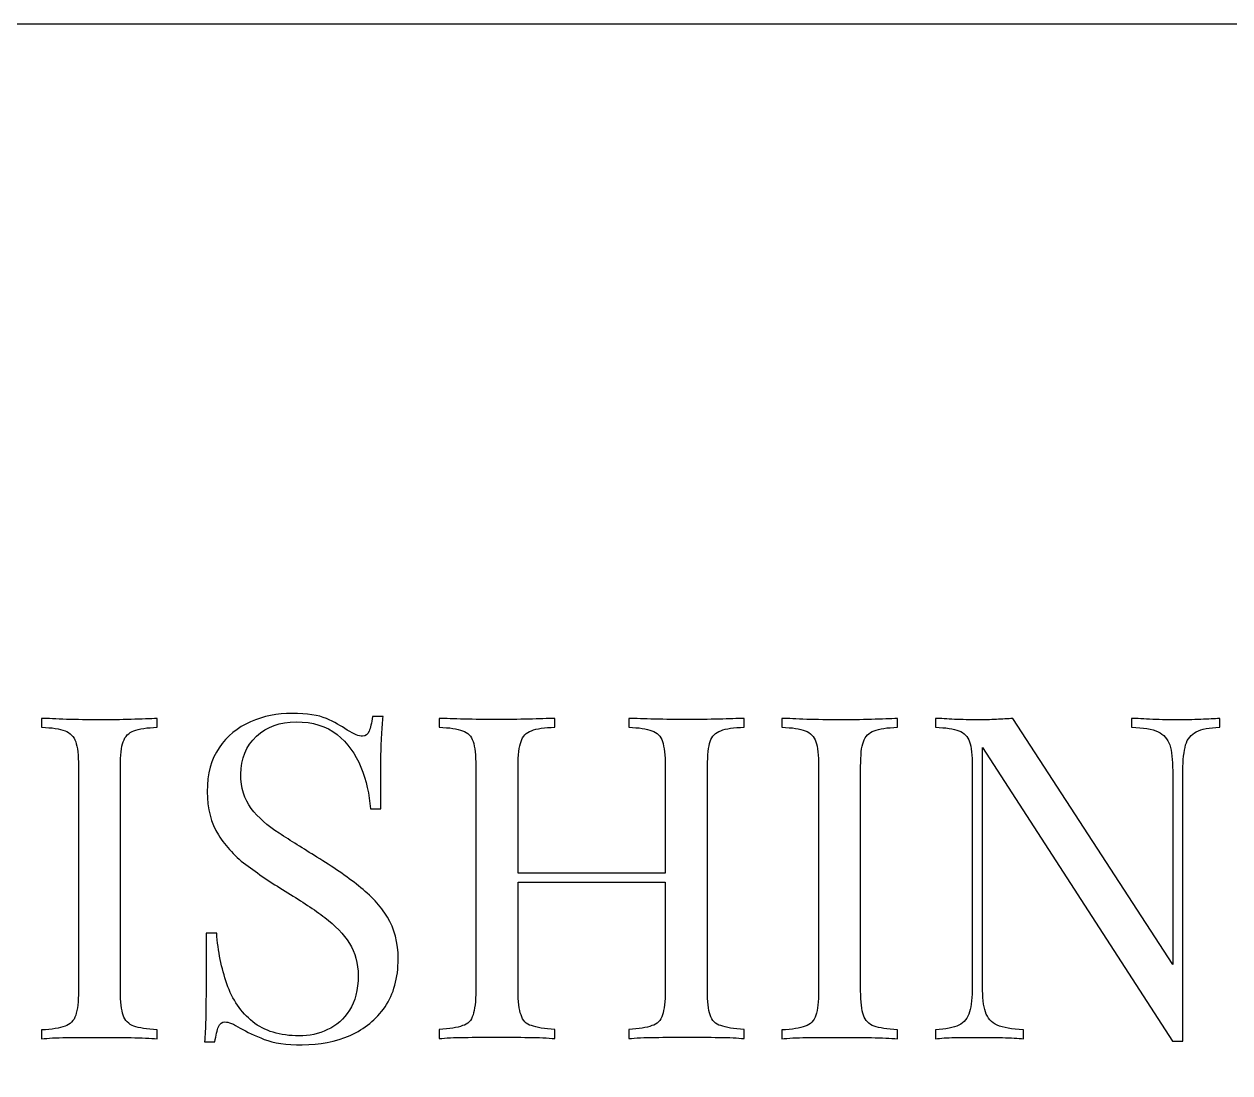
# Model space of a CAD drawing. Header units: millimetres. Extents: x -52 to 52, y -25 to 37.
# Drawn here: x -25.67 to 0.65, y 2.11 to 25 of the extents above; entities that cross this region are included whole.
import ezdxf

# ---------------------------------------------------------------- set-up
doc = ezdxf.new("R2010")
doc.units = ezdxf.units.MM
doc.header["$MEASUREMENT"] = 0
doc.layers.add('layer 1', color=7, linetype='Continuous')

msp = doc.modelspace()

# ---------------------------------------------------------------- linework, layer by layer
at = {"layer": 'layer 1', "lineweight": 25}
msp.add_open_spline([(46.2098, -25), (46.2098, -25), (-46.2147, -25), (-46.2147, -25), (-46.2147, -25), (-46.2147, -25), (-46.2147, -24.9397), (-46.2147, -24.9397), (-46.2147, -24.9397), (-46.2147, -23.2402), (-46.861, -21.6463), (-48.0401, -20.4496), (-48.0401, -20.4496), (-49.2143, -19.2478), (-50.7782, -18.5891), (-52.4408, -18.5891), (-52.4408, -18.5891), (-52.4408, -18.5891), (-52.5, -18.5891), (-52.5, -18.5891), (-52.5, -18.5891), (-52.5, -18.5891), (-52.5, 18.5942), (-52.5, 18.5942), (-52.5, 18.5942), (-52.5, 18.5942), (-52.4408, 18.5942), (-52.4408, 18.5942), (-52.4408, 18.5942), (-50.7733, 18.5942), (-49.2143, 19.2528), (-48.0401, 20.4546), (-48.0401, 20.4546), (-46.861, 21.6513), (-46.2147, 23.2452), (-46.2147, 24.9397), (-46.2147, 24.9397), (-46.2147, 24.9397), (-46.2147, 25), (-46.2147, 25), (-46.2147, 25), (-46.2147, 25), (46.2098, 25), (46.2098, 25), (46.2098, 25), (46.2098, 25), (46.2098, 24.9397), (46.2098, 24.9397), (46.2098, 24.9397), (46.2098, 23.2453), (46.861, 21.6513), (48.0352, 20.4546), (48.0352, 20.4546), (49.2143, 19.2529), (50.7782, 18.5942), (52.4408, 18.5942), (52.4408, 18.5942), (52.4408, 18.5942), (52.5, 18.5942), (52.5, 18.5942), (52.5, 18.5942), (52.5, 18.5942), (52.5, -18.5891), (52.5, -18.5891), (52.5, -18.5891), (52.5, -18.5891), (52.4408, -18.5891), (52.4408, -18.5891), (52.4408, -18.5891), (50.7782, -18.5891), (49.2143, -19.2528), (48.0352, -20.4496), (48.0352, -20.4496), (46.8561, -21.6463), (46.2098, -23.2402), (46.2098, -24.9397), (46.2098, -24.9397), (46.2098, -24.9397), (46.2098, -25), (46.2098, -25)], degree=3, knots=[0, 0, 0, 0, 0.047619, 0.047619, 0.047619, 0.047619, 0.0952381, 0.0952381, 0.0952381, 0.0952381, 0.1428571, 0.1428571, 0.1428571, 0.1428571, 0.1904762, 0.1904762, 0.1904762, 0.1904762, 0.2380952, 0.2380952, 0.2380952, 0.2380952, 0.2857143, 0.2857143, 0.2857143, 0.2857143, 0.3333333, 0.3333333, 0.3333333, 0.3333333, 0.3809524, 0.3809524, 0.3809524, 0.3809524, 0.4285714, 0.4285714, 0.4285714, 0.4285714, 0.4761905, 0.4761905, 0.4761905, 0.4761905, 0.5238095, 0.5238095, 0.5238095, 0.5238095, 0.5714286, 0.5714286, 0.5714286, 0.5714286, 0.6190476, 0.6190476, 0.6190476, 0.6190476, 0.6666667, 0.6666667, 0.6666667, 0.6666667, 0.7142857, 0.7142857, 0.7142857, 0.7142857, 0.7619048, 0.7619048, 0.7619048, 0.7619048, 0.8095238, 0.8095238, 0.8095238, 0.8095238, 0.8571429, 0.8571429, 0.8571429, 0.8571429, 0.9047619, 0.9047619, 0.9047619, 0.9047619, 1, 1, 1, 1], dxfattribs=at)
at = {"layer": 'layer 1', "color": 242}
for points, knots in [([(-22.7658, 9.8475), (-22.7658, 9.8475), (-22.7658, 9.6522), (-22.7658, 9.6522), (-22.7658, 9.6522), (-22.9882, 9.6467), (-23.1619, 9.6196), (-23.2759, 9.5762), (-23.2759, 9.5762), (-23.3898, 9.5328), (-23.4659, 9.4568), (-23.5092, 9.3374), (-23.5092, 9.3374), (-23.5526, 9.218), (-23.5689, 9.0443), (-23.5689, 8.8001), (-23.5689, 8.8001), (-23.5689, 8.8001), (-23.5689, 3.8996), (-23.5689, 3.8996), (-23.5689, 3.8996), (-23.5689, 3.6608), (-23.5473, 3.4817), (-23.5092, 3.3678), (-23.5092, 3.3678), (-23.4712, 3.2538), (-23.3898, 3.1725), (-23.2759, 3.129), (-23.2759, 3.129), (-23.1619, 3.091), (-22.9937, 3.0639), (-22.7658, 3.0477), (-22.7658, 3.0477), (-22.7658, 3.0477), (-22.7658, 2.8523), (-22.7658, 2.8523), (-22.7658, 2.8523), (-22.9177, 2.8631), (-23.1077, 2.874), (-23.3356, 2.8795), (-23.3356, 2.8795), (-23.5635, 2.8795), (-23.7915, 2.8795), (-24.0249, 2.8795), (-24.0249, 2.8795), (-24.2799, 2.8795), (-24.5242, 2.8795), (-24.7466, 2.8795), (-24.7466, 2.8795), (-24.9691, 2.8795), (-25.1537, 2.8686), (-25.2893, 2.8523), (-25.2893, 2.8523), (-25.2893, 2.8523), (-25.2893, 3.0477), (-25.2893, 3.0477), (-25.2893, 3.0477), (-25.0668, 3.0584), (-24.8931, 3.0856), (-24.7791, 3.129), (-24.7791, 3.129), (-24.6652, 3.167), (-24.5838, 3.2484), (-24.5458, 3.3678), (-24.5458, 3.3678), (-24.5078, 3.4872), (-24.4861, 3.6663), (-24.4861, 3.8996), (-24.4861, 3.8996), (-24.4861, 3.8996), (-24.4861, 8.8001), (-24.4861, 8.8001), (-24.4861, 8.8001), (-24.4861, 9.0443), (-24.5078, 9.2234), (-24.5458, 9.3374), (-24.5458, 9.3374), (-24.5838, 9.4513), (-24.6652, 9.5327), (-24.7791, 9.5762), (-24.7791, 9.5762), (-24.8931, 9.6196), (-25.0613, 9.6467), (-25.2893, 9.6522), (-25.2893, 9.6522), (-25.2893, 9.6522), (-25.2893, 9.8475), (-25.2893, 9.8475), (-25.2893, 9.8475), (-25.1536, 9.842), (-24.9691, 9.8366), (-24.7466, 9.8259), (-24.7466, 9.8259), (-24.5242, 9.8204), (-24.28, 9.815), (-24.0249, 9.815), (-24.0249, 9.815), (-23.7915, 9.815), (-23.5635, 9.815), (-23.3356, 9.8259), (-23.3356, 9.8259), (-23.1077, 9.8313), (-22.9177, 9.8366), (-22.7658, 9.8475)], [0, 0, 0, 0, 0.037037, 0.037037, 0.037037, 0.037037, 0.0740741, 0.0740741, 0.0740741, 0.0740741, 0.1111111, 0.1111111, 0.1111111, 0.1111111, 0.1481481, 0.1481481, 0.1481481, 0.1481481, 0.1851852, 0.1851852, 0.1851852, 0.1851852, 0.2222222, 0.2222222, 0.2222222, 0.2222222, 0.2592593, 0.2592593, 0.2592593, 0.2592593, 0.2962963, 0.2962963, 0.2962963, 0.2962963, 0.3333333, 0.3333333, 0.3333333, 0.3333333, 0.3703704, 0.3703704, 0.3703704, 0.3703704, 0.4074074, 0.4074074, 0.4074074, 0.4074074, 0.4444444, 0.4444444, 0.4444444, 0.4444444, 0.4814815, 0.4814815, 0.4814815, 0.4814815, 0.5185185, 0.5185185, 0.5185185, 0.5185185, 0.5555556, 0.5555556, 0.5555556, 0.5555556, 0.5925926, 0.5925926, 0.5925926, 0.5925926, 0.6296296, 0.6296296, 0.6296296, 0.6296296, 0.6666667, 0.6666667, 0.6666667, 0.6666667, 0.7037037, 0.7037037, 0.7037037, 0.7037037, 0.7407407, 0.7407407, 0.7407407, 0.7407407, 0.7777778, 0.7777778, 0.7777778, 0.7777778, 0.8148148, 0.8148148, 0.8148148, 0.8148148, 0.8518519, 0.8518519, 0.8518519, 0.8518519, 0.8888889, 0.8888889, 0.8888889, 0.8888889, 0.9259259, 0.9259259, 0.9259259, 0.9259259, 1, 1, 1, 1]), ([(-19.8244, 9.9561), (-19.4933, 9.9561), (-19.2437, 9.918), (-19.0754, 9.8421), (-19.0754, 9.8421), (-18.9018, 9.7661), (-18.7553, 9.6847), (-18.6196, 9.5924), (-18.6196, 9.5924), (-18.5382, 9.5491), (-18.4786, 9.511), (-18.4243, 9.4894), (-18.4243, 9.4894), (-18.37, 9.4677), (-18.3265, 9.4568), (-18.2832, 9.4568), (-18.2832, 9.4568), (-18.2181, 9.4568), (-18.1692, 9.4949), (-18.1421, 9.5654), (-18.1421, 9.5654), (-18.1149, 9.6359), (-18.0878, 9.7445), (-18.0661, 9.891), (-18.0661, 9.891), (-18.0661, 9.891), (-17.8381, 9.8909), (-17.8381, 9.8909), (-17.8381, 9.8909), (-17.8436, 9.7769), (-17.8544, 9.6467), (-17.8653, 9.4894), (-17.8653, 9.4894), (-17.8762, 9.332), (-17.8816, 9.1311), (-17.887, 8.8761), (-17.887, 8.8761), (-17.887, 8.621), (-17.887, 8.29), (-17.887, 7.8722), (-17.887, 7.8722), (-17.887, 7.8722), (-18.1149, 7.8722), (-18.1149, 7.8722), (-18.1149, 7.8722), (-18.1366, 8.1869), (-18.2017, 8.4908), (-18.3212, 8.7838), (-18.3212, 8.7838), (-18.4405, 9.0715), (-18.6142, 9.3102), (-18.8421, 9.4948), (-18.8421, 9.4948), (-19.07, 9.6792), (-19.3685, 9.7715), (-19.7375, 9.7715), (-19.7375, 9.7715), (-20.0849, 9.7715), (-20.3724, 9.6685), (-20.6005, 9.4568), (-20.6005, 9.4568), (-20.8284, 9.2452), (-20.9423, 8.9684), (-20.9423, 8.6265), (-20.9423, 8.6265), (-20.9423, 8.328), (-20.8663, 8.0838), (-20.7143, 7.883), (-20.7143, 7.883), (-20.5624, 7.6822), (-20.3617, 7.5031), (-20.1066, 7.3403), (-20.1066, 7.3403), (-19.8515, 7.1775), (-19.5801, 7.0038), (-19.2817, 6.8193), (-19.2817, 6.8193), (-18.9398, 6.6077), (-18.6359, 6.4015), (-18.3699, 6.1898), (-18.3699, 6.1898), (-18.104, 5.9836), (-17.8924, 5.7556), (-17.7404, 5.5061), (-17.7404, 5.5061), (-17.5884, 5.2564), (-17.507, 4.9525), (-17.507, 4.5998), (-17.507, 4.5998), (-17.507, 4.1765), (-17.6047, 3.8291), (-17.7947, 3.5525), (-17.7947, 3.5525), (-17.9847, 3.2757), (-18.2396, 3.0694), (-18.5545, 2.9283), (-18.5545, 2.9283), (-18.8692, 2.7926), (-19.2221, 2.7221), (-19.6019, 2.7221), (-19.6019, 2.7221), (-19.9492, 2.7221), (-20.2259, 2.7601), (-20.4322, 2.8415), (-20.4322, 2.8415), (-20.6384, 2.9229), (-20.8121, 3.0043), (-20.9531, 3.0856), (-20.9531, 3.0856), (-21.0998, 3.1779), (-21.2082, 3.2214), (-21.2896, 3.2214), (-21.2896, 3.2214), (-21.3547, 3.2214), (-21.4036, 3.1834), (-21.4307, 3.1128), (-21.4307, 3.1128), (-21.4579, 3.0423), (-21.485, 2.9337), (-21.5068, 2.7872), (-21.5068, 2.7872), (-21.5068, 2.7872), (-21.7347, 2.7872), (-21.7347, 2.7872), (-21.7347, 2.7872), (-21.7238, 2.9229), (-21.7129, 3.0911), (-21.7075, 3.2756), (-21.7075, 3.2756), (-21.7075, 3.4656), (-21.702, 3.7098), (-21.6966, 4.0137), (-21.6966, 4.0137), (-21.6966, 4.3176), (-21.6966, 4.6974), (-21.6966, 5.1588), (-21.6966, 5.1588), (-21.6966, 5.1588), (-21.4688, 5.1587), (-21.4688, 5.1587), (-21.4688, 5.1587), (-21.4416, 4.7626), (-21.3656, 4.3935), (-21.2463, 4.0516), (-21.2463, 4.0516), (-21.1268, 3.7098), (-20.937, 3.433), (-20.6819, 3.2267), (-20.6819, 3.2267), (-20.4269, 3.0205), (-20.0904, 2.9174), (-19.667, 2.9174), (-19.667, 2.9174), (-19.45, 2.9174), (-19.2437, 2.9608), (-19.0484, 3.0532), (-19.0484, 3.0532), (-18.853, 3.14), (-18.6956, 3.2865), (-18.5707, 3.4764), (-18.5707, 3.4764), (-18.4459, 3.6663), (-18.3809, 3.9214), (-18.3809, 4.2307), (-18.3809, 4.2307), (-18.3809, 4.5021), (-18.4459, 4.7354), (-18.5707, 4.9363), (-18.5707, 4.9363), (-18.701, 5.137), (-18.8802, 5.327), (-19.1081, 5.5006), (-19.1081, 5.5006), (-19.3414, 5.6742), (-19.6074, 5.8533), (-19.9167, 6.0379), (-19.9167, 6.0379), (-20.226, 6.2279), (-20.5137, 6.4231), (-20.785, 6.6186), (-20.785, 6.6186), (-21.0564, 6.814), (-21.2681, 7.0473), (-21.4309, 7.3024), (-21.4309, 7.3024), (-21.5937, 7.5628), (-21.6749, 7.8775), (-21.6749, 8.2466), (-21.6749, 8.2466), (-21.6749, 8.6373), (-21.5882, 8.9575), (-21.4145, 9.2072), (-21.4145, 9.2072), (-21.2409, 9.4622), (-21.013, 9.6468), (-20.7307, 9.7715), (-20.7307, 9.7715), (-20.4486, 9.8964), (-20.1446, 9.9561), (-19.8244, 9.9561), (-19.8244, 9.9561), (-19.8244, 9.9561), (-19.8244, 9.9561), (-19.8244, 9.9561)], [0, 0, 0, 0, 0.0192308, 0.0192308, 0.0192308, 0.0192308, 0.0384615, 0.0384615, 0.0384615, 0.0384615, 0.0576923, 0.0576923, 0.0576923, 0.0576923, 0.0769231, 0.0769231, 0.0769231, 0.0769231, 0.0961538, 0.0961538, 0.0961538, 0.0961538, 0.1153846, 0.1153846, 0.1153846, 0.1153846, 0.1346154, 0.1346154, 0.1346154, 0.1346154, 0.1538462, 0.1538462, 0.1538462, 0.1538462, 0.1730769, 0.1730769, 0.1730769, 0.1730769, 0.1923077, 0.1923077, 0.1923077, 0.1923077, 0.2115385, 0.2115385, 0.2115385, 0.2115385, 0.2307692, 0.2307692, 0.2307692, 0.2307692, 0.25, 0.25, 0.25, 0.25, 0.2692308, 0.2692308, 0.2692308, 0.2692308, 0.2884615, 0.2884615, 0.2884615, 0.2884615, 0.3076923, 0.3076923, 0.3076923, 0.3076923, 0.3269231, 0.3269231, 0.3269231, 0.3269231, 0.3461538, 0.3461538, 0.3461538, 0.3461538, 0.3653846, 0.3653846, 0.3653846, 0.3653846, 0.3846154, 0.3846154, 0.3846154, 0.3846154, 0.4038462, 0.4038462, 0.4038462, 0.4038462, 0.4230769, 0.4230769, 0.4230769, 0.4230769, 0.4423077, 0.4423077, 0.4423077, 0.4423077, 0.4615385, 0.4615385, 0.4615385, 0.4615385, 0.4807692, 0.4807692, 0.4807692, 0.4807692, 0.5, 0.5, 0.5, 0.5, 0.5192308, 0.5192308, 0.5192308, 0.5192308, 0.5384615, 0.5384615, 0.5384615, 0.5384615, 0.5576923, 0.5576923, 0.5576923, 0.5576923, 0.5769231, 0.5769231, 0.5769231, 0.5769231, 0.5961538, 0.5961538, 0.5961538, 0.5961538, 0.6153846, 0.6153846, 0.6153846, 0.6153846, 0.6346154, 0.6346154, 0.6346154, 0.6346154, 0.6538462, 0.6538462, 0.6538462, 0.6538462, 0.6730769, 0.6730769, 0.6730769, 0.6730769, 0.6923077, 0.6923077, 0.6923077, 0.6923077, 0.7115385, 0.7115385, 0.7115385, 0.7115385, 0.7307692, 0.7307692, 0.7307692, 0.7307692, 0.75, 0.75, 0.75, 0.75, 0.7692308, 0.7692308, 0.7692308, 0.7692308, 0.7884615, 0.7884615, 0.7884615, 0.7884615, 0.8076923, 0.8076923, 0.8076923, 0.8076923, 0.8269231, 0.8269231, 0.8269231, 0.8269231, 0.8461538, 0.8461538, 0.8461538, 0.8461538, 0.8653846, 0.8653846, 0.8653846, 0.8653846, 0.8846154, 0.8846154, 0.8846154, 0.8846154, 0.9038462, 0.9038462, 0.9038462, 0.9038462, 0.9230769, 0.9230769, 0.9230769, 0.9230769, 0.9423077, 0.9423077, 0.9423077, 0.9423077, 0.9615385, 0.9615385, 0.9615385, 0.9615385, 1, 1, 1, 1]), ([(-10.756, 8.8001), (-10.756, 8.8001), (-10.756, 3.9051), (-10.756, 3.9051), (-10.756, 3.9051), (-10.756, 3.6663), (-10.7397, 3.4872), (-10.6964, 3.3733), (-10.6964, 3.3733), (-10.6583, 3.2538), (-10.5824, 3.1725), (-10.4685, 3.14), (-10.4685, 3.14), (-10.349, 3.1019), (-10.1808, 3.0693), (-9.9583, 3.0586), (-9.9583, 3.0586), (-9.9583, 3.0586), (-9.9583, 2.8577), (-9.9583, 2.8577), (-9.9583, 2.8577), (-10.094, 2.874), (-10.2785, 2.8795), (-10.5064, 2.8849), (-10.5064, 2.8849), (-10.729, 2.8849), (-10.9678, 2.8904), (-11.2227, 2.8904), (-11.2227, 2.8904), (-11.4453, 2.8904), (-11.6732, 2.8849), (-11.9065, 2.8849), (-11.9065, 2.8849), (-12.1344, 2.8795), (-12.3244, 2.874), (-12.4764, 2.8577), (-12.4764, 2.8577), (-12.4764, 2.8577), (-12.4764, 3.0586), (-12.4764, 3.0586), (-12.4764, 3.0586), (-12.2539, 3.0693), (-12.0856, 3.0965), (-11.9717, 3.14), (-11.9717, 3.14), (-11.8578, 3.1725), (-11.7764, 3.2538), (-11.7383, 3.3733), (-11.7383, 3.3733), (-11.7058, 3.4872), (-11.6787, 3.6663), (-11.6787, 3.9051), (-11.6787, 3.9051), (-11.6787, 3.9051), (-11.6787, 6.2712), (-11.6787, 6.2712), (-11.6787, 6.2712), (-11.6787, 6.2712), (-14.8914, 6.2712), (-14.8914, 6.2712), (-14.8914, 6.2712), (-14.8914, 6.2712), (-14.8914, 3.9051), (-14.8914, 3.9051), (-14.8914, 3.9051), (-14.8914, 3.6663), (-14.8697, 3.4872), (-14.8262, 3.3733), (-14.8262, 3.3733), (-14.7883, 3.2538), (-14.7123, 3.1725), (-14.5983, 3.14), (-14.5983, 3.14), (-14.4844, 3.1019), (-14.3107, 3.0693), (-14.0881, 3.0586), (-14.0881, 3.0586), (-14.0881, 3.0586), (-14.0881, 2.8577), (-14.0881, 2.8577), (-14.0881, 2.8577), (-14.2455, 2.874), (-14.4355, 2.8795), (-14.658, 2.8849), (-14.658, 2.8849), (-14.886, 2.8849), (-15.1193, 2.8904), (-15.3472, 2.8904), (-15.3472, 2.8904), (-15.6023, 2.8904), (-15.8411, 2.8849), (-16.0635, 2.8849), (-16.0635, 2.8849), (-16.286, 2.8795), (-16.4706, 2.874), (-16.6116, 2.8577), (-16.6116, 2.8577), (-16.6116, 2.8577), (-16.6116, 3.0586), (-16.6116, 3.0586), (-16.6116, 3.0586), (-16.3892, 3.0693), (-16.2155, 3.0965), (-16.1016, 3.14), (-16.1016, 3.14), (-15.9876, 3.1725), (-15.9116, 3.2538), (-15.8737, 3.3733), (-15.8737, 3.3733), (-15.8356, 3.4872), (-15.8139, 3.6663), (-15.8139, 3.9051), (-15.8139, 3.9051), (-15.8139, 3.9051), (-15.8139, 8.8001), (-15.8139, 8.8001), (-15.8139, 8.8001), (-15.8139, 9.0498), (-15.8302, 9.2234), (-15.8737, 9.3429), (-15.8737, 9.3429), (-15.9116, 9.4568), (-15.9876, 9.5382), (-16.1016, 9.5762), (-16.1016, 9.5762), (-16.2155, 9.6196), (-16.3892, 9.6467), (-16.6116, 9.6522), (-16.6116, 9.6522), (-16.6116, 9.6522), (-16.6116, 9.8475), (-16.6116, 9.8475), (-16.6116, 9.8475), (-16.476, 9.842), (-16.2915, 9.8366), (-16.0635, 9.8313), (-16.0635, 9.8313), (-15.8411, 9.8258), (-15.5969, 9.8204), (-15.3472, 9.8204), (-15.3472, 9.8204), (-15.1193, 9.8204), (-14.886, 9.8259), (-14.658, 9.8313), (-14.658, 9.8313), (-14.4355, 9.8366), (-14.2455, 9.842), (-14.0881, 9.8475), (-14.0881, 9.8475), (-14.0881, 9.8475), (-14.0881, 9.6522), (-14.0881, 9.6522), (-14.0881, 9.6522), (-14.3107, 9.6467), (-14.4844, 9.625), (-14.5983, 9.5762), (-14.5983, 9.5762), (-14.7123, 9.5382), (-14.7883, 9.4568), (-14.8262, 9.3429), (-14.8262, 9.3429), (-14.8643, 9.2289), (-14.8914, 9.0498), (-14.8914, 8.8001), (-14.8914, 8.8001), (-14.8914, 8.8001), (-14.8914, 6.472), (-14.8914, 6.472), (-14.8914, 6.472), (-14.8914, 6.472), (-11.6787, 6.472), (-11.6787, 6.472), (-11.6787, 6.472), (-11.6787, 6.472), (-11.6787, 8.8001), (-11.6787, 8.8001), (-11.6787, 8.8001), (-11.6787, 9.0498), (-11.7004, 9.2234), (-11.7383, 9.3429), (-11.7383, 9.3429), (-11.7764, 9.4568), (-11.8578, 9.5382), (-11.9717, 9.5762), (-11.9717, 9.5762), (-12.0856, 9.6196), (-12.2539, 9.6467), (-12.4764, 9.6522), (-12.4764, 9.6522), (-12.4764, 9.6522), (-12.4764, 9.8475), (-12.4764, 9.8475), (-12.4764, 9.8475), (-12.3244, 9.842), (-12.1399, 9.8366), (-11.9065, 9.8313), (-11.9065, 9.8313), (-11.6732, 9.8258), (-11.4453, 9.8204), (-11.2227, 9.8204), (-11.2227, 9.8204), (-10.9623, 9.8204), (-10.729, 9.8259), (-10.5064, 9.8313), (-10.5064, 9.8313), (-10.2839, 9.8366), (-10.0994, 9.842), (-9.9583, 9.8475), (-9.9583, 9.8475), (-9.9583, 9.8475), (-9.9583, 9.6522), (-9.9583, 9.6522), (-9.9583, 9.6522), (-10.1808, 9.6467), (-10.349, 9.625), (-10.4685, 9.5762), (-10.4685, 9.5762), (-10.5823, 9.5382), (-10.6583, 9.4568), (-10.6964, 9.3429), (-10.6964, 9.3429), (-10.7343, 9.2289), (-10.756, 9.0498), (-10.756, 8.8001)], [0, 0, 0, 0, 0.0175439, 0.0175439, 0.0175439, 0.0175439, 0.0350877, 0.0350877, 0.0350877, 0.0350877, 0.0526316, 0.0526316, 0.0526316, 0.0526316, 0.0701754, 0.0701754, 0.0701754, 0.0701754, 0.0877193, 0.0877193, 0.0877193, 0.0877193, 0.1052632, 0.1052632, 0.1052632, 0.1052632, 0.122807, 0.122807, 0.122807, 0.122807, 0.1403509, 0.1403509, 0.1403509, 0.1403509, 0.1578947, 0.1578947, 0.1578947, 0.1578947, 0.1754386, 0.1754386, 0.1754386, 0.1754386, 0.1929825, 0.1929825, 0.1929825, 0.1929825, 0.2105263, 0.2105263, 0.2105263, 0.2105263, 0.2280702, 0.2280702, 0.2280702, 0.2280702, 0.245614, 0.245614, 0.245614, 0.245614, 0.2631579, 0.2631579, 0.2631579, 0.2631579, 0.2807018, 0.2807018, 0.2807018, 0.2807018, 0.2982456, 0.2982456, 0.2982456, 0.2982456, 0.3157895, 0.3157895, 0.3157895, 0.3157895, 0.3333333, 0.3333333, 0.3333333, 0.3333333, 0.3508772, 0.3508772, 0.3508772, 0.3508772, 0.3684211, 0.3684211, 0.3684211, 0.3684211, 0.3859649, 0.3859649, 0.3859649, 0.3859649, 0.4035088, 0.4035088, 0.4035088, 0.4035088, 0.4210526, 0.4210526, 0.4210526, 0.4210526, 0.4385965, 0.4385965, 0.4385965, 0.4385965, 0.4561404, 0.4561404, 0.4561404, 0.4561404, 0.4736842, 0.4736842, 0.4736842, 0.4736842, 0.4912281, 0.4912281, 0.4912281, 0.4912281, 0.5087719, 0.5087719, 0.5087719, 0.5087719, 0.5263158, 0.5263158, 0.5263158, 0.5263158, 0.5438596, 0.5438596, 0.5438596, 0.5438596, 0.5614035, 0.5614035, 0.5614035, 0.5614035, 0.5789474, 0.5789474, 0.5789474, 0.5789474, 0.5964912, 0.5964912, 0.5964912, 0.5964912, 0.6140351, 0.6140351, 0.6140351, 0.6140351, 0.6315789, 0.6315789, 0.6315789, 0.6315789, 0.6491228, 0.6491228, 0.6491228, 0.6491228, 0.6666667, 0.6666667, 0.6666667, 0.6666667, 0.6842105, 0.6842105, 0.6842105, 0.6842105, 0.7017544, 0.7017544, 0.7017544, 0.7017544, 0.7192982, 0.7192982, 0.7192982, 0.7192982, 0.7368421, 0.7368421, 0.7368421, 0.7368421, 0.754386, 0.754386, 0.754386, 0.754386, 0.7719298, 0.7719298, 0.7719298, 0.7719298, 0.7894737, 0.7894737, 0.7894737, 0.7894737, 0.8070175, 0.8070175, 0.8070175, 0.8070175, 0.8245614, 0.8245614, 0.8245614, 0.8245614, 0.8421053, 0.8421053, 0.8421053, 0.8421053, 0.8596491, 0.8596491, 0.8596491, 0.8596491, 0.877193, 0.877193, 0.877193, 0.877193, 0.8947368, 0.8947368, 0.8947368, 0.8947368, 0.9122807, 0.9122807, 0.9122807, 0.9122807, 0.9298246, 0.9298246, 0.9298246, 0.9298246, 0.9473684, 0.9473684, 0.9473684, 0.9473684, 0.9649123, 0.9649123, 0.9649123, 0.9649123, 1, 1, 1, 1]), ([(-6.6099, 9.8475), (-6.6099, 9.8475), (-6.6099, 9.6522), (-6.6099, 9.6522), (-6.6099, 9.6522), (-6.8324, 9.6467), (-7.0061, 9.6196), (-7.1201, 9.5762), (-7.1201, 9.5762), (-7.234, 9.5328), (-7.31, 9.4568), (-7.3534, 9.3374), (-7.3534, 9.3374), (-7.3968, 9.218), (-7.4131, 9.0443), (-7.4131, 8.8001), (-7.4131, 8.8001), (-7.4131, 8.8001), (-7.4131, 3.8996), (-7.4131, 3.8996), (-7.4131, 3.8996), (-7.4131, 3.6608), (-7.3914, 3.4817), (-7.3534, 3.3678), (-7.3534, 3.3678), (-7.3154, 3.2538), (-7.234, 3.1725), (-7.1201, 3.129), (-7.1201, 3.129), (-7.0061, 3.091), (-6.8379, 3.0639), (-6.6099, 3.0477), (-6.6099, 3.0477), (-6.6099, 3.0477), (-6.6099, 2.8523), (-6.6099, 2.8523), (-6.6099, 2.8523), (-6.7619, 2.8631), (-6.9519, 2.874), (-7.1798, 2.8795), (-7.1798, 2.8795), (-7.4077, 2.8795), (-7.6356, 2.8795), (-7.869, 2.8795), (-7.869, 2.8795), (-8.124, 2.8795), (-8.3682, 2.8795), (-8.5908, 2.8795), (-8.5908, 2.8795), (-8.8133, 2.8795), (-8.9978, 2.8686), (-9.1335, 2.8523), (-9.1335, 2.8523), (-9.1335, 2.8523), (-9.1335, 3.0477), (-9.1335, 3.0477), (-9.1335, 3.0477), (-8.911, 3.0584), (-8.7373, 3.0856), (-8.6233, 3.129), (-8.6233, 3.129), (-8.5094, 3.167), (-8.428, 3.2484), (-8.39, 3.3678), (-8.39, 3.3678), (-8.352, 3.4872), (-8.3303, 3.6663), (-8.3303, 3.8996), (-8.3303, 3.8996), (-8.3303, 3.8996), (-8.3303, 8.8001), (-8.3303, 8.8001), (-8.3303, 8.8001), (-8.3303, 9.0443), (-8.352, 9.2234), (-8.39, 9.3374), (-8.39, 9.3374), (-8.428, 9.4513), (-8.5094, 9.5327), (-8.6233, 9.5762), (-8.6233, 9.5762), (-8.7373, 9.6196), (-8.9055, 9.6467), (-9.1335, 9.6522), (-9.1335, 9.6522), (-9.1335, 9.6522), (-9.1335, 9.8475), (-9.1335, 9.8475), (-9.1335, 9.8475), (-8.9978, 9.842), (-8.8133, 9.8366), (-8.5908, 9.8259), (-8.5908, 9.8259), (-8.3682, 9.8204), (-8.1242, 9.815), (-7.869, 9.815), (-7.869, 9.815), (-7.6356, 9.815), (-7.4077, 9.815), (-7.1798, 9.8259), (-7.1798, 9.8259), (-6.9519, 9.8313), (-6.7619, 9.8366), (-6.6099, 9.8475)], [0, 0, 0, 0, 0.037037, 0.037037, 0.037037, 0.037037, 0.0740741, 0.0740741, 0.0740741, 0.0740741, 0.1111111, 0.1111111, 0.1111111, 0.1111111, 0.1481481, 0.1481481, 0.1481481, 0.1481481, 0.1851852, 0.1851852, 0.1851852, 0.1851852, 0.2222222, 0.2222222, 0.2222222, 0.2222222, 0.2592593, 0.2592593, 0.2592593, 0.2592593, 0.2962963, 0.2962963, 0.2962963, 0.2962963, 0.3333333, 0.3333333, 0.3333333, 0.3333333, 0.3703704, 0.3703704, 0.3703704, 0.3703704, 0.4074074, 0.4074074, 0.4074074, 0.4074074, 0.4444444, 0.4444444, 0.4444444, 0.4444444, 0.4814815, 0.4814815, 0.4814815, 0.4814815, 0.5185185, 0.5185185, 0.5185185, 0.5185185, 0.5555556, 0.5555556, 0.5555556, 0.5555556, 0.5925926, 0.5925926, 0.5925926, 0.5925926, 0.6296296, 0.6296296, 0.6296296, 0.6296296, 0.6666667, 0.6666667, 0.6666667, 0.6666667, 0.7037037, 0.7037037, 0.7037037, 0.7037037, 0.7407407, 0.7407407, 0.7407407, 0.7407407, 0.7777778, 0.7777778, 0.7777778, 0.7777778, 0.8148148, 0.8148148, 0.8148148, 0.8148148, 0.8518519, 0.8518519, 0.8518519, 0.8518519, 0.8888889, 0.8888889, 0.8888889, 0.8888889, 0.9259259, 0.9259259, 0.9259259, 0.9259259, 1, 1, 1, 1]), ([(0.4233, 9.8475), (0.4233, 9.8475), (0.4233, 9.6522), (0.4233, 9.6522), (0.4233, 9.6522), (0.2007, 9.6467), (0.0271, 9.6142), (-0.0869, 9.5545), (-0.0869, 9.5545), (-0.2009, 9.4948), (-0.2823, 9.4025), (-0.3202, 9.2668), (-0.3202, 9.2668), (-0.3583, 9.1311), (-0.3799, 8.9466), (-0.3799, 8.7024), (-0.3799, 8.7024), (-0.3799, 8.7024), (-0.3799, 2.8035), (-0.3799, 2.8035), (-0.3799, 2.8035), (-0.3799, 2.8035), (-0.6079, 2.8035), (-0.6079, 2.8035), (-0.6079, 2.8035), (-0.6079, 2.8035), (-4.754, 9.2126), (-4.754, 9.2126), (-4.754, 9.2126), (-4.754, 9.2126), (-4.754, 3.9973), (-4.754, 3.9973), (-4.754, 3.9973), (-4.754, 3.7586), (-4.7323, 3.574), (-4.6889, 3.4384), (-4.6889, 3.4384), (-4.6454, 3.3026), (-4.5586, 3.205), (-4.4338, 3.1507), (-4.4338, 3.1507), (-4.3035, 3.0965), (-4.1137, 3.0584), (-3.8586, 3.0477), (-3.8586, 3.0477), (-3.8586, 3.0477), (-3.8586, 2.8523), (-3.8586, 2.8523), (-3.8586, 2.8523), (-3.978, 2.8631), (-4.1299, 2.874), (-4.3199, 2.8795), (-4.3199, 2.8795), (-4.5098, 2.8849), (-4.6944, 2.8795), (-4.8625, 2.8795), (-4.8625, 2.8795), (-5.0308, 2.8795), (-5.1936, 2.8795), (-5.3618, 2.8795), (-5.3618, 2.8795), (-5.5301, 2.8795), (-5.6712, 2.8686), (-5.7797, 2.8523), (-5.7797, 2.8523), (-5.7797, 2.8523), (-5.7797, 3.0477), (-5.7797, 3.0477), (-5.7797, 3.0477), (-5.5572, 3.0584), (-5.3836, 3.0965), (-5.2695, 3.1507), (-5.2695, 3.1507), (-5.1557, 3.205), (-5.0797, 3.3026), (-5.0362, 3.4384), (-5.0362, 3.4384), (-4.9983, 3.574), (-4.9765, 3.7586), (-4.9765, 3.9973), (-4.9765, 3.9973), (-4.9765, 3.9973), (-4.9765, 8.8001), (-4.9765, 8.8001), (-4.9765, 8.8001), (-4.9765, 9.0443), (-4.9983, 9.2234), (-5.0362, 9.3374), (-5.0362, 9.3374), (-5.0743, 9.4513), (-5.1502, 9.5327), (-5.2695, 9.5762), (-5.2695, 9.5762), (-5.3835, 9.6196), (-5.5572, 9.6467), (-5.7797, 9.6522), (-5.7797, 9.6522), (-5.7797, 9.6522), (-5.7797, 9.8475), (-5.7797, 9.8475), (-5.7797, 9.8475), (-5.6658, 9.842), (-5.5246, 9.8366), (-5.3618, 9.8259), (-5.3618, 9.8259), (-5.1936, 9.8204), (-5.0253, 9.815), (-4.8625, 9.815), (-4.8625, 9.815), (-4.716, 9.815), (-4.5804, 9.815), (-4.4502, 9.8259), (-4.4502, 9.8259), (-4.3199, 9.8313), (-4.2005, 9.8366), (-4.0919, 9.8475), (-4.0919, 9.8475), (-4.0919, 9.8475), (-0.6025, 4.4749), (-0.6025, 4.4749), (-0.6025, 4.4749), (-0.6025, 4.4749), (-0.6025, 8.7024), (-0.6025, 8.7024), (-0.6025, 8.7024), (-0.6025, 8.9466), (-0.6241, 9.1312), (-0.6675, 9.2668), (-0.6675, 9.2668), (-0.7109, 9.3971), (-0.7978, 9.4948), (-0.9226, 9.5545), (-0.9226, 9.5545), (-1.0528, 9.6142), (-1.2428, 9.6467), (-1.5033, 9.6522), (-1.5033, 9.6522), (-1.5033, 9.6522), (-1.5033, 9.8475), (-1.5033, 9.8475), (-1.5033, 9.8475), (-1.3839, 9.842), (-1.2265, 9.8366), (-1.0365, 9.8259), (-1.0365, 9.8259), (-0.8467, 9.815), (-0.6621, 9.815), (-0.4993, 9.815), (-0.4993, 9.815), (-0.3364, 9.815), (-0.1574, 9.815), (0.0109, 9.8259), (0.0109, 9.8259), (0.1791, 9.8313), (0.3147, 9.8366), (0.4179, 9.8475), (0.4179, 9.8475), (0.4179, 9.8475), (0.4233, 9.8475), (0.4233, 9.8475)], [0, 0, 0, 0, 0.0243902, 0.0243902, 0.0243902, 0.0243902, 0.0487805, 0.0487805, 0.0487805, 0.0487805, 0.0731707, 0.0731707, 0.0731707, 0.0731707, 0.097561, 0.097561, 0.097561, 0.097561, 0.1219512, 0.1219512, 0.1219512, 0.1219512, 0.1463415, 0.1463415, 0.1463415, 0.1463415, 0.1707317, 0.1707317, 0.1707317, 0.1707317, 0.195122, 0.195122, 0.195122, 0.195122, 0.2195122, 0.2195122, 0.2195122, 0.2195122, 0.2439024, 0.2439024, 0.2439024, 0.2439024, 0.2682927, 0.2682927, 0.2682927, 0.2682927, 0.2926829, 0.2926829, 0.2926829, 0.2926829, 0.3170732, 0.3170732, 0.3170732, 0.3170732, 0.3414634, 0.3414634, 0.3414634, 0.3414634, 0.3658537, 0.3658537, 0.3658537, 0.3658537, 0.3902439, 0.3902439, 0.3902439, 0.3902439, 0.4146341, 0.4146341, 0.4146341, 0.4146341, 0.4390244, 0.4390244, 0.4390244, 0.4390244, 0.4634146, 0.4634146, 0.4634146, 0.4634146, 0.4878049, 0.4878049, 0.4878049, 0.4878049, 0.5121951, 0.5121951, 0.5121951, 0.5121951, 0.5365854, 0.5365854, 0.5365854, 0.5365854, 0.5609756, 0.5609756, 0.5609756, 0.5609756, 0.5853659, 0.5853659, 0.5853659, 0.5853659, 0.6097561, 0.6097561, 0.6097561, 0.6097561, 0.6341463, 0.6341463, 0.6341463, 0.6341463, 0.6585366, 0.6585366, 0.6585366, 0.6585366, 0.6829268, 0.6829268, 0.6829268, 0.6829268, 0.7073171, 0.7073171, 0.7073171, 0.7073171, 0.7317073, 0.7317073, 0.7317073, 0.7317073, 0.7560976, 0.7560976, 0.7560976, 0.7560976, 0.7804878, 0.7804878, 0.7804878, 0.7804878, 0.804878, 0.804878, 0.804878, 0.804878, 0.8292683, 0.8292683, 0.8292683, 0.8292683, 0.8536585, 0.8536585, 0.8536585, 0.8536585, 0.8780488, 0.8780488, 0.8780488, 0.8780488, 0.902439, 0.902439, 0.902439, 0.902439, 0.9268293, 0.9268293, 0.9268293, 0.9268293, 0.9512195, 0.9512195, 0.9512195, 0.9512195, 1, 1, 1, 1])]:
    msp.add_open_spline(points, degree=3, knots=knots, dxfattribs=at)

doc.saveas('drawing.dxf')
